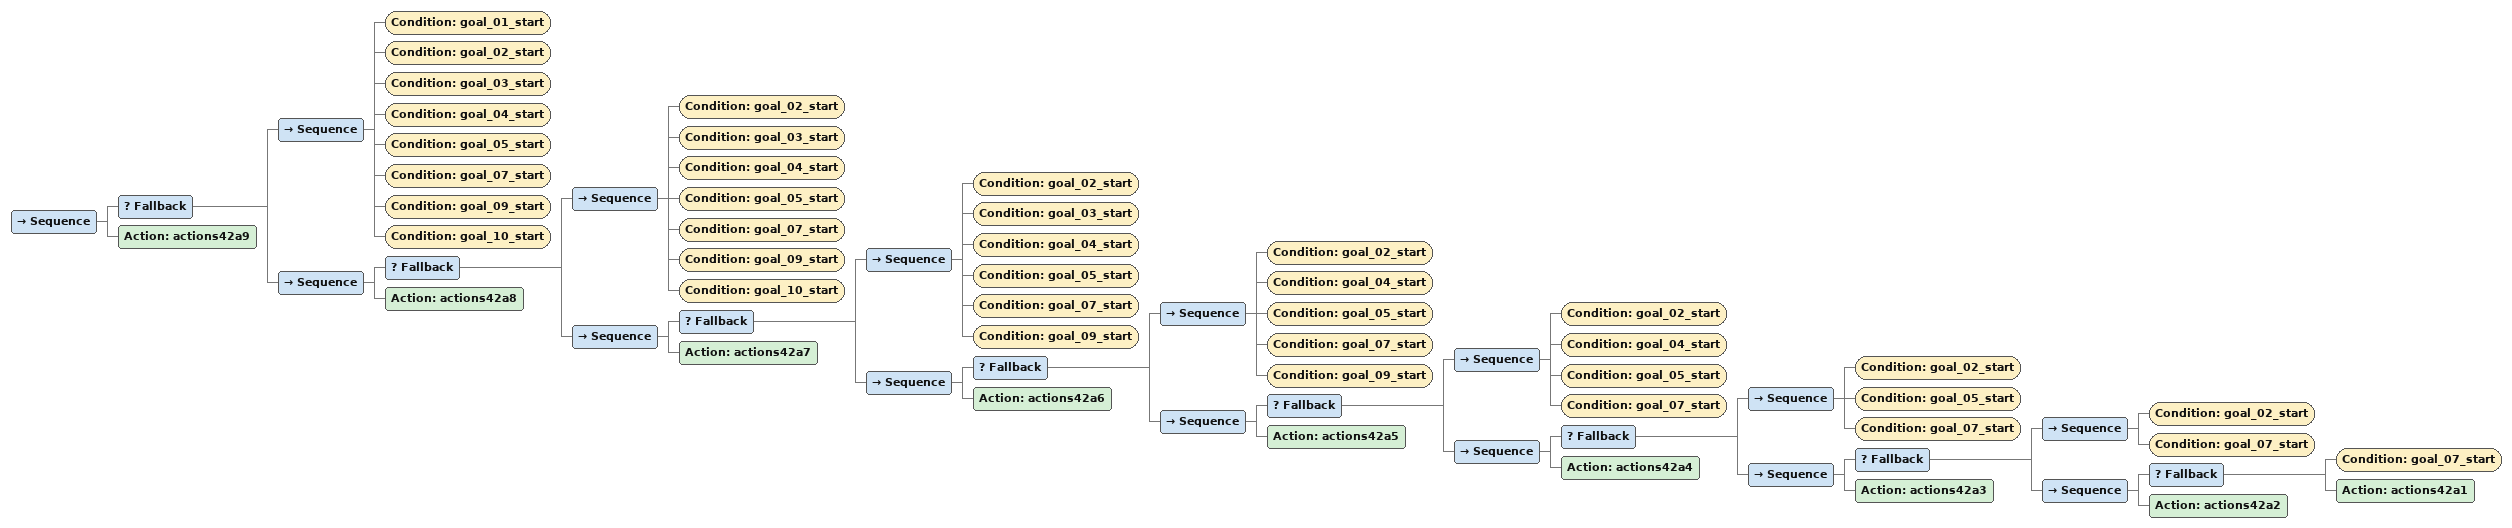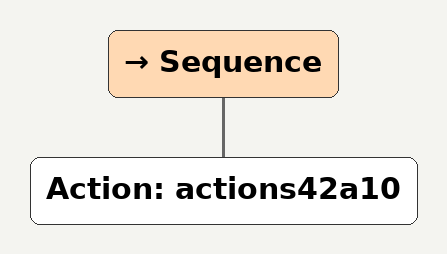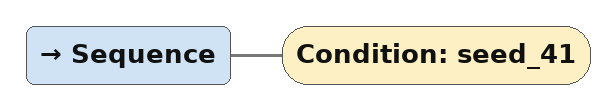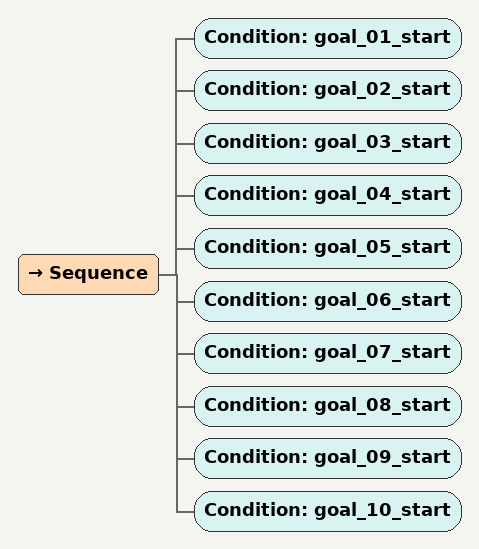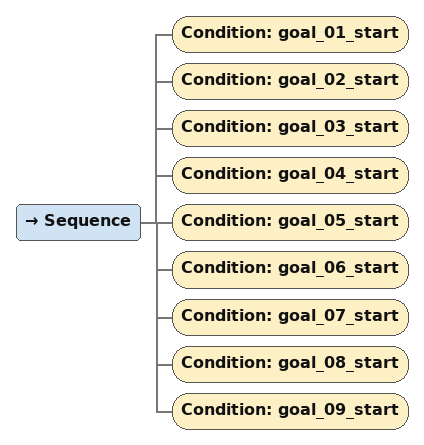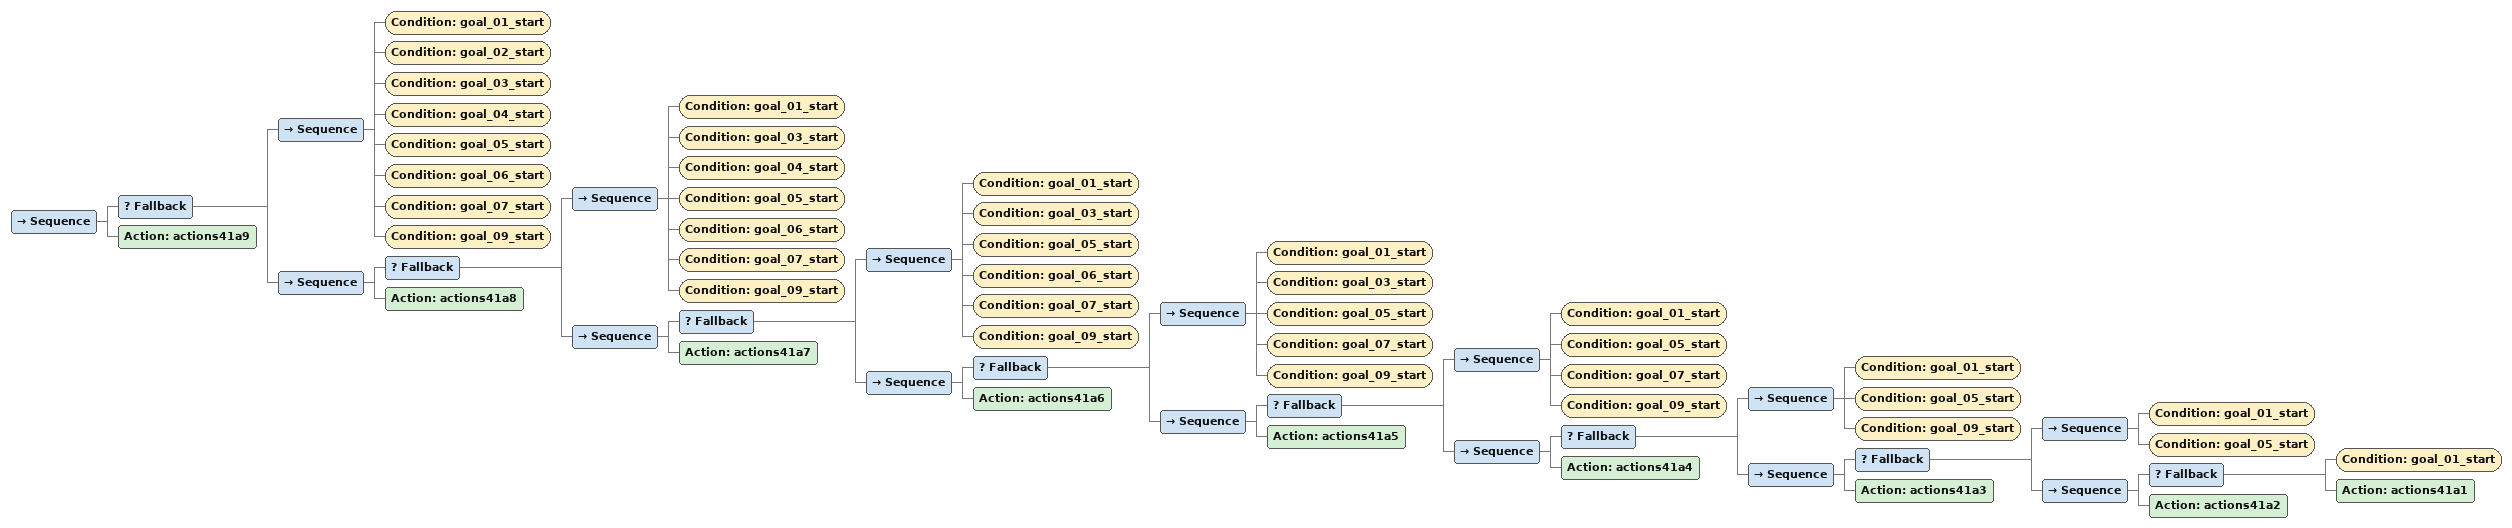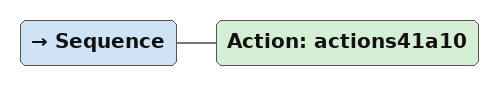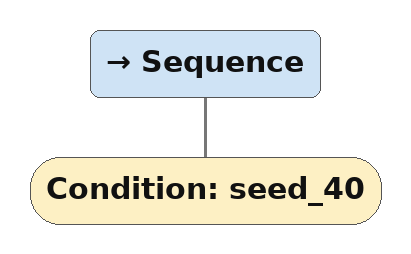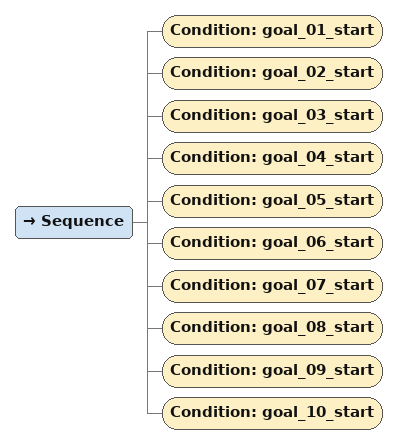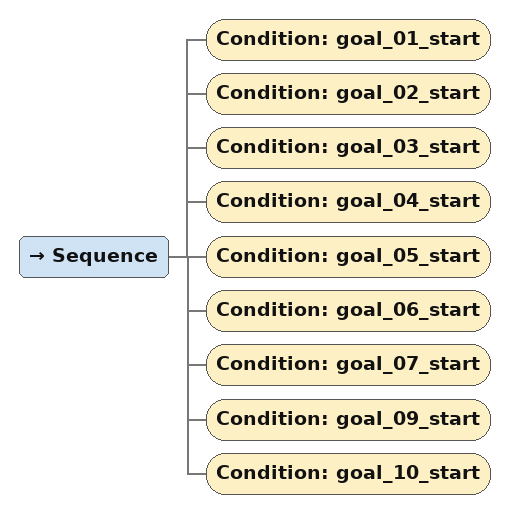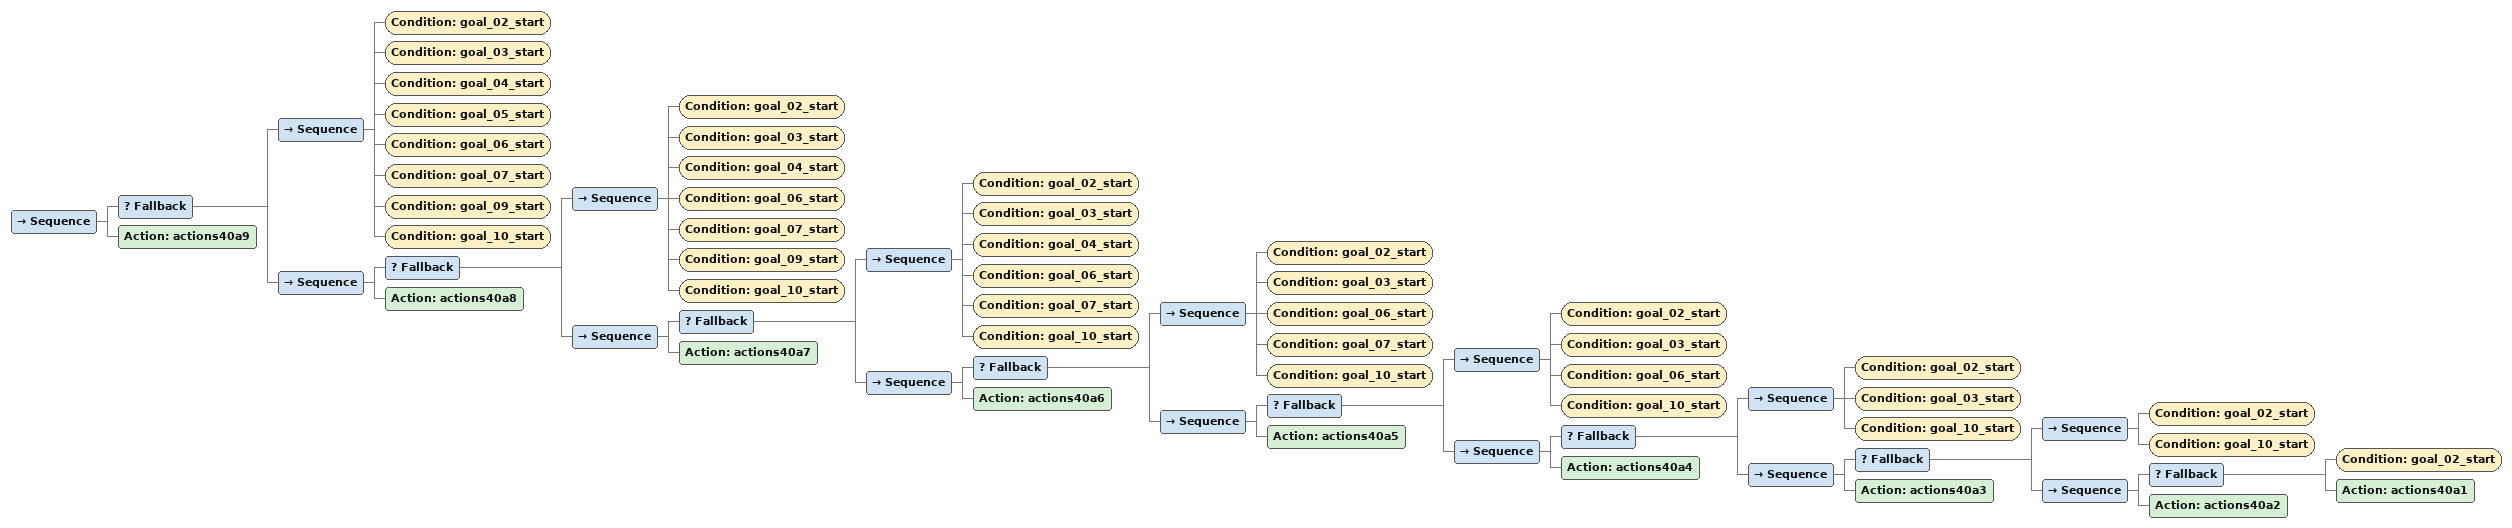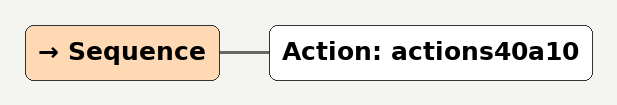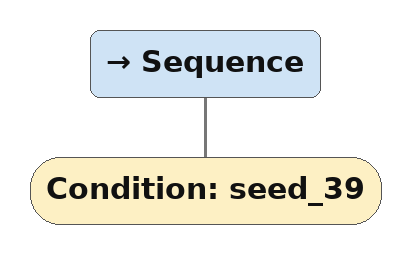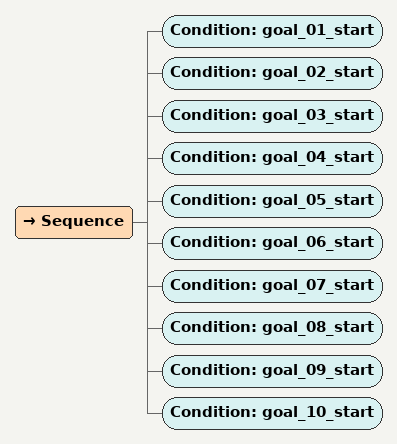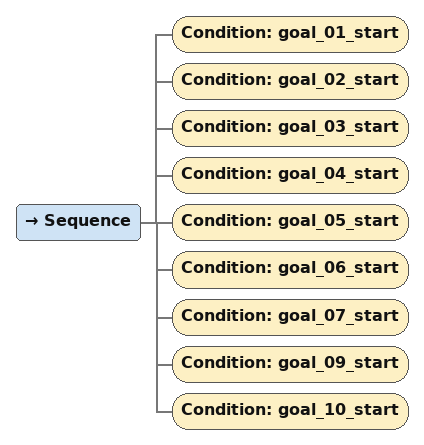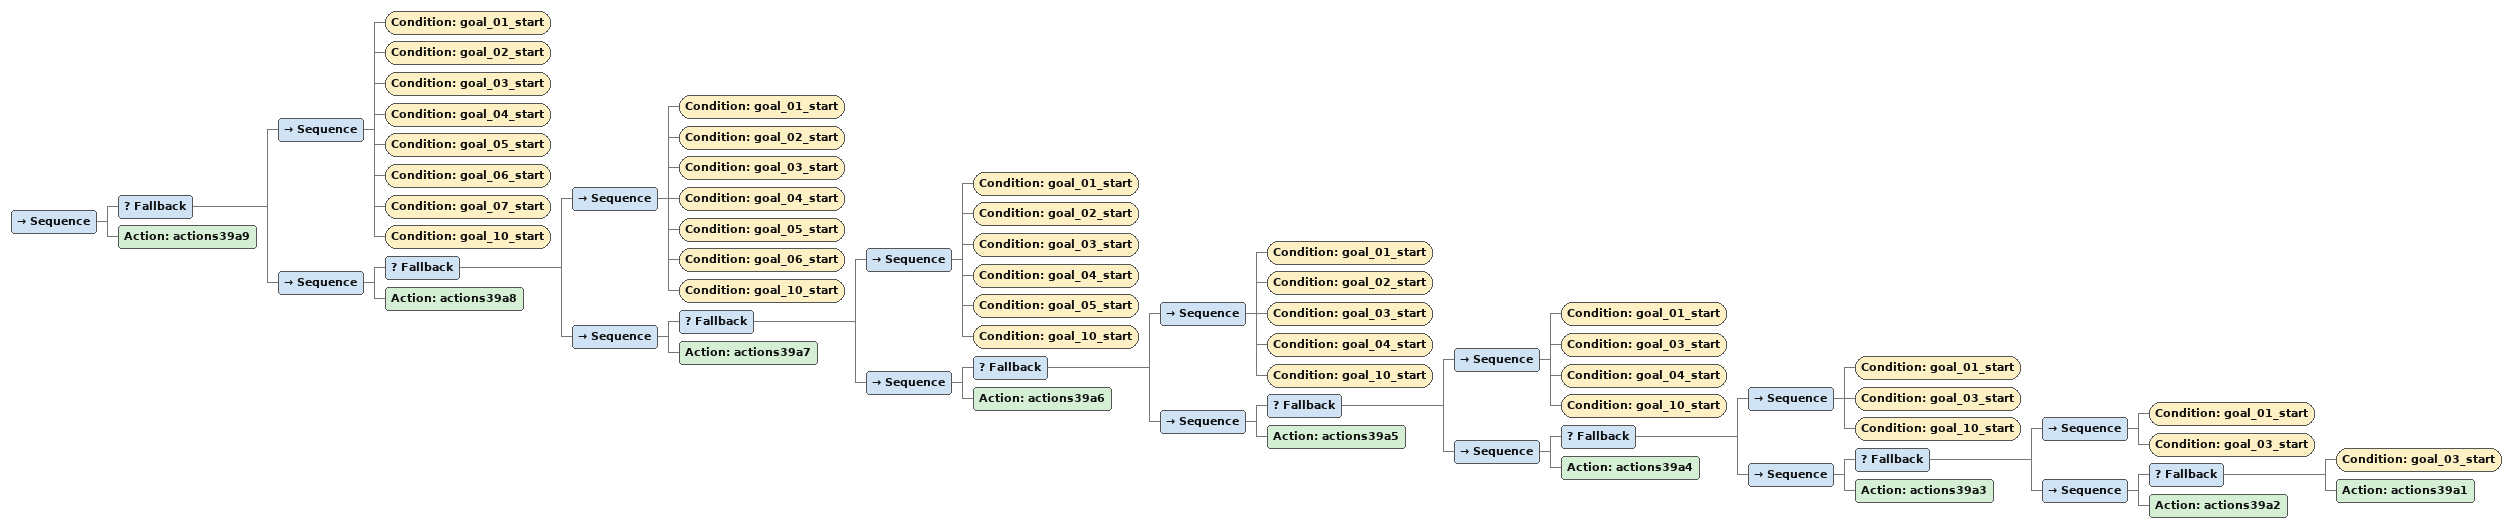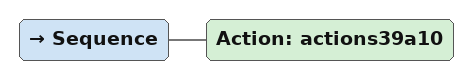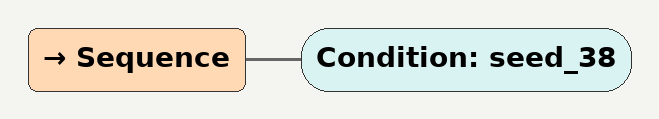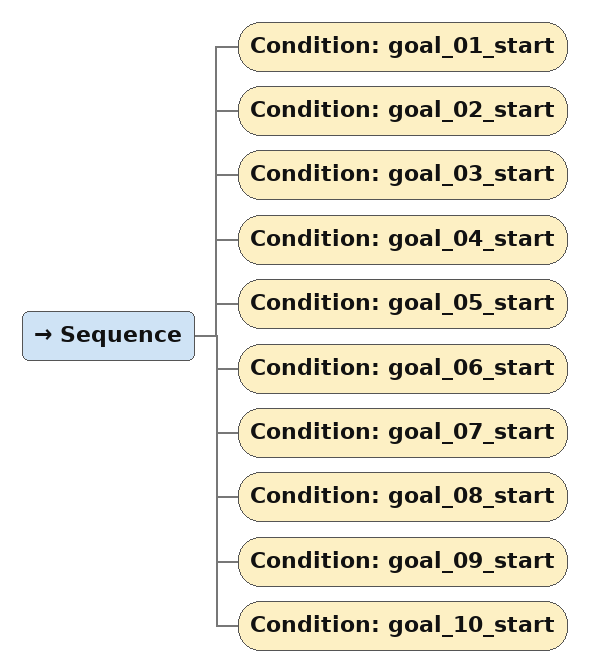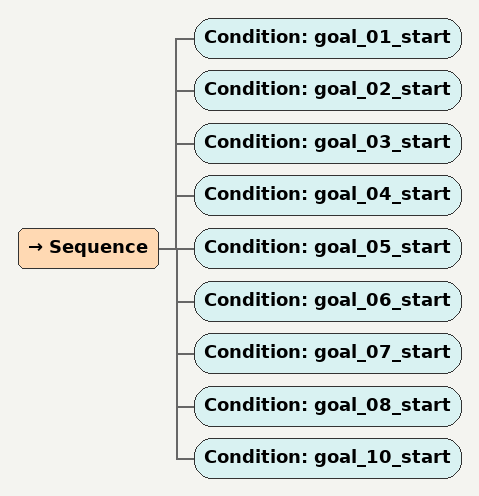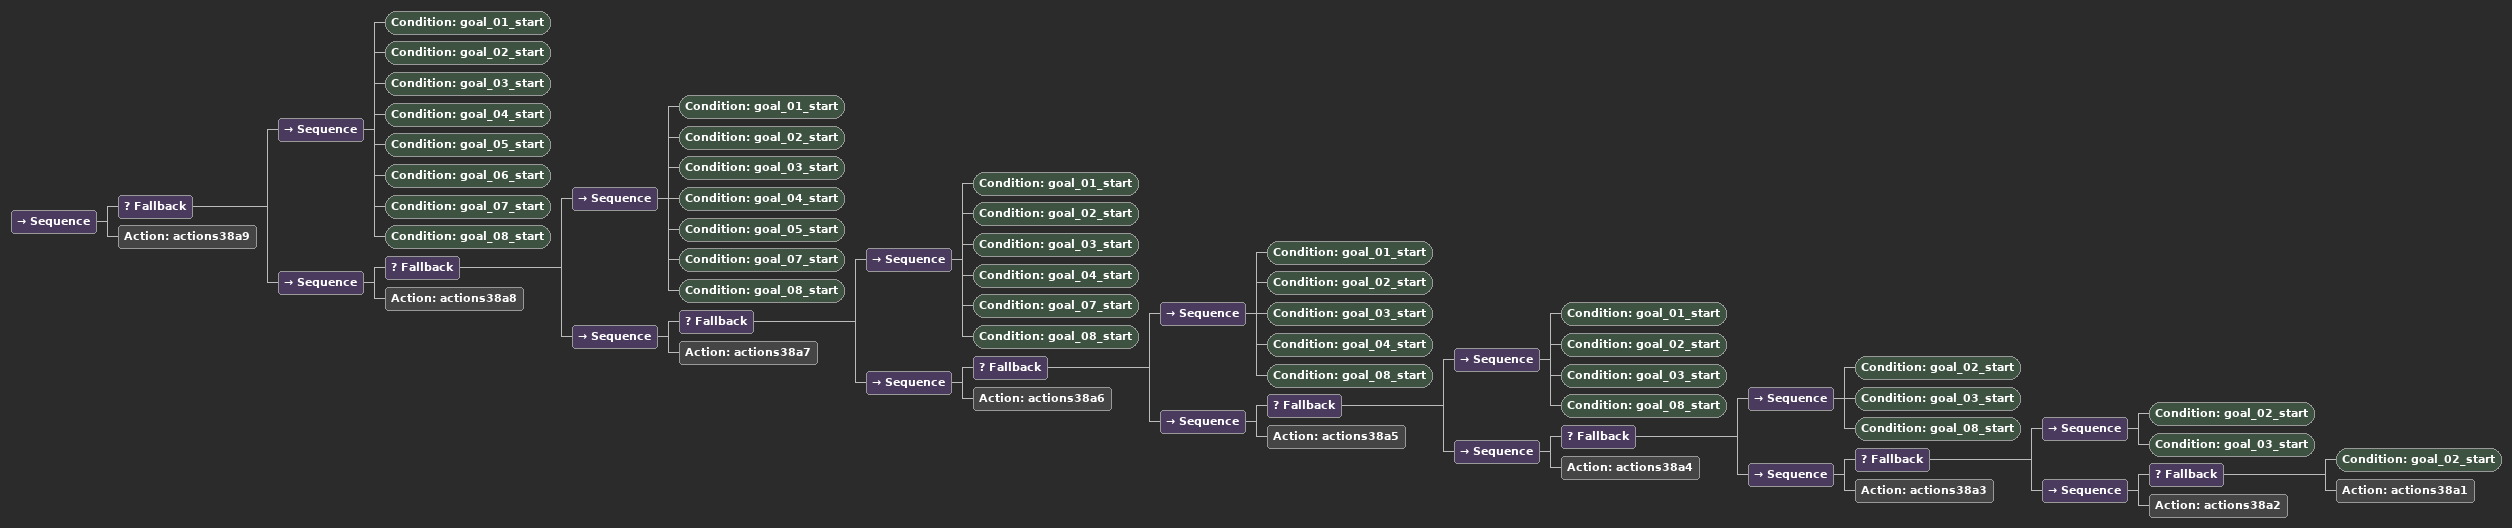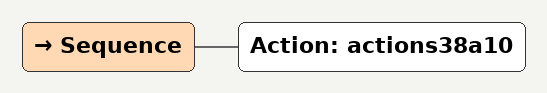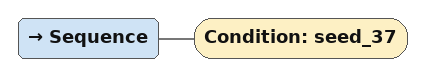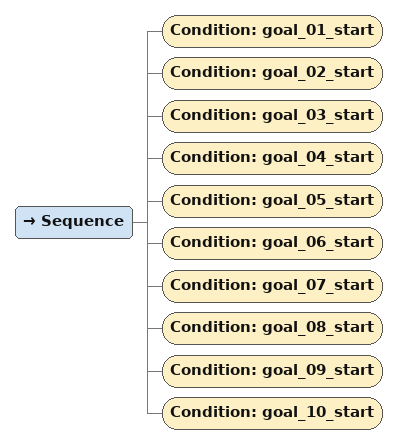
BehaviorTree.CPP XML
<Sequence><Fallback><Sequence><Condition ID="goal_01_start"/><Condition ID="goal_02_start"/><Condition ID="goal_03_start"/><Condition ID="goal_04_start"/><Condition ID="goal_05_start"/><Condition ID="goal_07_start"/><Condition ID="goal_09_start"/><Condition ID="goal_10_start"/></Sequence><Sequence><Fallback><Sequence><Condition ID="goal_02_start"/><Condition ID="goal_03_start"/><Condition ID="goal_04_start"/><Condition ID="goal_05_start"/><Condition ID="goal_07_start"/><Condition ID="goal_09_start"/><Condition ID="goal_10_start"/></Sequence><Sequence><Fallback><Sequence><Condition ID="goal_02_start"/><Condition ID="goal_03_start"/><Condition ID="goal_04_start"/><Condition ID="goal_05_start"/><Condition ID="goal_07_start"/><Condition ID="goal_09_start"/></Sequence><Sequence><Fallback><Sequence><Condition ID="goal_02_start"/><Condition ID="goal_04_start"/><Condition ID="goal_05_start"/><Condition ID="goal_07_start"/><Condition ID="goal_09_start"/></Sequence><Sequence><Fallback><Sequence><Condition ID="goal_02_start"/><Condition ID="goal_04_start"/><Condition ID="goal_05_start"/><Condition ID="goal_07_start"/></Sequence><Sequence><Fallback><Sequence><Condition ID="goal_02_start"/><Condition ID="goal_05_start"/><Condition ID="goal_07_start"/></Sequence><Sequence><Fallback><Sequence><Condition ID="goal_02_start"/><Condition ID="goal_07_start"/></Sequence><Sequence><Fallback><Condition ID="goal_07_start"/><Action ID="actions42a1"/></Fallback><Action ID="actions42a2"/></Sequence></Fallback><Action ID="actions42a3"/></Sequence></Fallback><Action ID="actions42a4"/></Sequence></Fallback><Action ID="actions42a5"/></Sequence></Fallback><Action ID="actions42a6"/></Sequence></Fallback><Action ID="actions42a7"/></Sequence></Fallback><Action ID="actions42a8"/></Sequence></Fallback><Action ID="actions42a9"/></Sequence>

<Sequence><Action ID="actions42a10"/></Sequence>

<Sequence><Condition ID="seed_41"/></Sequence>

<Sequence><Condition ID="goal_01_start"/><Condition ID="goal_02_start"/><Condition ID="goal_03_start"/><Condition ID="goal_04_start"/><Condition ID="goal_05_start"/><Condition ID="goal_06_start"/><Condition ID="goal_07_start"/><Condition ID="goal_08_start"/><Condition ID="goal_09_start"/><Condition ID="goal_10_start"/></Sequence>

<Sequence><Condition ID="goal_01_start"/><Condition ID="goal_02_start"/><Condition ID="goal_03_start"/><Condition ID="goal_04_start"/><Condition ID="goal_05_start"/><Condition ID="goal_06_start"/><Condition ID="goal_07_start"/><Condition ID="goal_08_start"/><Condition ID="goal_09_start"/></Sequence>

<Sequence><Fallback><Sequence><Condition ID="goal_01_start"/><Condition ID="goal_02_start"/><Condition ID="goal_03_start"/><Condition ID="goal_04_start"/><Condition ID="goal_05_start"/><Condition ID="goal_06_start"/><Condition ID="goal_07_start"/><Condition ID="goal_09_start"/></Sequence><Sequence><Fallback><Sequence><Condition ID="goal_01_start"/><Condition ID="goal_03_start"/><Condition ID="goal_04_start"/><Condition ID="goal_05_start"/><Condition ID="goal_06_start"/><Condition ID="goal_07_start"/><Condition ID="goal_09_start"/></Sequence><Sequence><Fallback><Sequence><Condition ID="goal_01_start"/><Condition ID="goal_03_start"/><Condition ID="goal_05_start"/><Condition ID="goal_06_start"/><Condition ID="goal_07_start"/><Condition ID="goal_09_start"/></Sequence><Sequence><Fallback><Sequence><Condition ID="goal_01_start"/><Condition ID="goal_03_start"/><Condition ID="goal_05_start"/><Condition ID="goal_07_start"/><Condition ID="goal_09_start"/></Sequence><Sequence><Fallback><Sequence><Condition ID="goal_01_start"/><Condition ID="goal_05_start"/><Condition ID="goal_07_start"/><Condition ID="goal_09_start"/></Sequence><Sequence><Fallback><Sequence><Condition ID="goal_01_start"/><Condition ID="goal_05_start"/><Condition ID="goal_09_start"/></Sequence><Sequence><Fallback><Sequence><Condition ID="goal_01_start"/><Condition ID="goal_05_start"/></Sequence><Sequence><Fallback><Condition ID="goal_01_start"/><Action ID="actions41a1"/></Fallback><Action ID="actions41a2"/></Sequence></Fallback><Action ID="actions41a3"/></Sequence></Fallback><Action ID="actions41a4"/></Sequence></Fallback><Action ID="actions41a5"/></Sequence></Fallback><Action ID="actions41a6"/></Sequence></Fallback><Action ID="actions41a7"/></Sequence></Fallback><Action ID="actions41a8"/></Sequence></Fallback><Action ID="actions41a9"/></Sequence>

<Sequence><Action ID="actions41a10"/></Sequence>

<Sequence><Condition ID="seed_40"/></Sequence>

<Sequence><Condition ID="goal_01_start"/><Condition ID="goal_02_start"/><Condition ID="goal_03_start"/><Condition ID="goal_04_start"/><Condition ID="goal_05_start"/><Condition ID="goal_06_start"/><Condition ID="goal_07_start"/><Condition ID="goal_08_start"/><Condition ID="goal_09_start"/><Condition ID="goal_10_start"/></Sequence>

<Sequence><Condition ID="goal_01_start"/><Condition ID="goal_02_start"/><Condition ID="goal_03_start"/><Condition ID="goal_04_start"/><Condition ID="goal_05_start"/><Condition ID="goal_06_start"/><Condition ID="goal_07_start"/><Condition ID="goal_09_start"/><Condition ID="goal_10_start"/></Sequence>

<Sequence><Fallback><Sequence><Condition ID="goal_02_start"/><Condition ID="goal_03_start"/><Condition ID="goal_04_start"/><Condition ID="goal_05_start"/><Condition ID="goal_06_start"/><Condition ID="goal_07_start"/><Condition ID="goal_09_start"/><Condition ID="goal_10_start"/></Sequence><Sequence><Fallback><Sequence><Condition ID="goal_02_start"/><Condition ID="goal_03_start"/><Condition ID="goal_04_start"/><Condition ID="goal_06_start"/><Condition ID="goal_07_start"/><Condition ID="goal_09_start"/><Condition ID="goal_10_start"/></Sequence><Sequence><Fallback><Sequence><Condition ID="goal_02_start"/><Condition ID="goal_03_start"/><Condition ID="goal_04_start"/><Condition ID="goal_06_start"/><Condition ID="goal_07_start"/><Condition ID="goal_10_start"/></Sequence><Sequence><Fallback><Sequence><Condition ID="goal_02_start"/><Condition ID="goal_03_start"/><Condition ID="goal_06_start"/><Condition ID="goal_07_start"/><Condition ID="goal_10_start"/></Sequence><Sequence><Fallback><Sequence><Condition ID="goal_02_start"/><Condition ID="goal_03_start"/><Condition ID="goal_06_start"/><Condition ID="goal_10_start"/></Sequence><Sequence><Fallback><Sequence><Condition ID="goal_02_start"/><Condition ID="goal_03_start"/><Condition ID="goal_10_start"/></Sequence><Sequence><Fallback><Sequence><Condition ID="goal_02_start"/><Condition ID="goal_10_start"/></Sequence><Sequence><Fallback><Condition ID="goal_02_start"/><Action ID="actions40a1"/></Fallback><Action ID="actions40a2"/></Sequence></Fallback><Action ID="actions40a3"/></Sequence></Fallback><Action ID="actions40a4"/></Sequence></Fallback><Action ID="actions40a5"/></Sequence></Fallback><Action ID="actions40a6"/></Sequence></Fallback><Action ID="actions40a7"/></Sequence></Fallback><Action ID="actions40a8"/></Sequence></Fallback><Action ID="actions40a9"/></Sequence>

<Sequence><Action ID="actions40a10"/></Sequence>

<Sequence><Condition ID="seed_39"/></Sequence>

<Sequence><Condition ID="goal_01_start"/><Condition ID="goal_02_start"/><Condition ID="goal_03_start"/><Condition ID="goal_04_start"/><Condition ID="goal_05_start"/><Condition ID="goal_06_start"/><Condition ID="goal_07_start"/><Condition ID="goal_08_start"/><Condition ID="goal_09_start"/><Condition ID="goal_10_start"/></Sequence>

<Sequence><Condition ID="goal_01_start"/><Condition ID="goal_02_start"/><Condition ID="goal_03_start"/><Condition ID="goal_04_start"/><Condition ID="goal_05_start"/><Condition ID="goal_06_start"/><Condition ID="goal_07_start"/><Condition ID="goal_09_start"/><Condition ID="goal_10_start"/></Sequence>

<Sequence><Fallback><Sequence><Condition ID="goal_01_start"/><Condition ID="goal_02_start"/><Condition ID="goal_03_start"/><Condition ID="goal_04_start"/><Condition ID="goal_05_start"/><Condition ID="goal_06_start"/><Condition ID="goal_07_start"/><Condition ID="goal_10_start"/></Sequence><Sequence><Fallback><Sequence><Condition ID="goal_01_start"/><Condition ID="goal_02_start"/><Condition ID="goal_03_start"/><Condition ID="goal_04_start"/><Condition ID="goal_05_start"/><Condition ID="goal_06_start"/><Condition ID="goal_10_start"/></Sequence><Sequence><Fallback><Sequence><Condition ID="goal_01_start"/><Condition ID="goal_02_start"/><Condition ID="goal_03_start"/><Condition ID="goal_04_start"/><Condition ID="goal_05_start"/><Condition ID="goal_10_start"/></Sequence><Sequence><Fallback><Sequence><Condition ID="goal_01_start"/><Condition ID="goal_02_start"/><Condition ID="goal_03_start"/><Condition ID="goal_04_start"/><Condition ID="goal_10_start"/></Sequence><Sequence><Fallback><Sequence><Condition ID="goal_01_start"/><Condition ID="goal_03_start"/><Condition ID="goal_04_start"/><Condition ID="goal_10_start"/></Sequence><Sequence><Fallback><Sequence><Condition ID="goal_01_start"/><Condition ID="goal_03_start"/><Condition ID="goal_10_start"/></Sequence><Sequence><Fallback><Sequence><Condition ID="goal_01_start"/><Condition ID="goal_03_start"/></Sequence><Sequence><Fallback><Condition ID="goal_03_start"/><Action ID="actions39a1"/></Fallback><Action ID="actions39a2"/></Sequence></Fallback><Action ID="actions39a3"/></Sequence></Fallback><Action ID="actions39a4"/></Sequence></Fallback><Action ID="actions39a5"/></Sequence></Fallback><Action ID="actions39a6"/></Sequence></Fallback><Action ID="actions39a7"/></Sequence></Fallback><Action ID="actions39a8"/></Sequence></Fallback><Action ID="actions39a9"/></Sequence>

<Sequence><Action ID="actions39a10"/></Sequence>

<Sequence><Condition ID="seed_38"/></Sequence>

<Sequence><Condition ID="goal_01_start"/><Condition ID="goal_02_start"/><Condition ID="goal_03_start"/><Condition ID="goal_04_start"/><Condition ID="goal_05_start"/><Condition ID="goal_06_start"/><Condition ID="goal_07_start"/><Condition ID="goal_08_start"/><Condition ID="goal_09_start"/><Condition ID="goal_10_start"/></Sequence>

<Sequence><Condition ID="goal_01_start"/><Condition ID="goal_02_start"/><Condition ID="goal_03_start"/><Condition ID="goal_04_start"/><Condition ID="goal_05_start"/><Condition ID="goal_06_start"/><Condition ID="goal_07_start"/><Condition ID="goal_08_start"/><Condition ID="goal_10_start"/></Sequence>

<Sequence><Fallback><Sequence><Condition ID="goal_01_start"/><Condition ID="goal_02_start"/><Condition ID="goal_03_start"/><Condition ID="goal_04_start"/><Condition ID="goal_05_start"/><Condition ID="goal_06_start"/><Condition ID="goal_07_start"/><Condition ID="goal_08_start"/></Sequence><Sequence><Fallback><Sequence><Condition ID="goal_01_start"/><Condition ID="goal_02_start"/><Condition ID="goal_03_start"/><Condition ID="goal_04_start"/><Condition ID="goal_05_start"/><Condition ID="goal_07_start"/><Condition ID="goal_08_start"/></Sequence><Sequence><Fallback><Sequence><Condition ID="goal_01_start"/><Condition ID="goal_02_start"/><Condition ID="goal_03_start"/><Condition ID="goal_04_start"/><Condition ID="goal_07_start"/><Condition ID="goal_08_start"/></Sequence><Sequence><Fallback><Sequence><Condition ID="goal_01_start"/><Condition ID="goal_02_start"/><Condition ID="goal_03_start"/><Condition ID="goal_04_start"/><Condition ID="goal_08_start"/></Sequence><Sequence><Fallback><Sequence><Condition ID="goal_01_start"/><Condition ID="goal_02_start"/><Condition ID="goal_03_start"/><Condition ID="goal_08_start"/></Sequence><Sequence><Fallback><Sequence><Condition ID="goal_02_start"/><Condition ID="goal_03_start"/><Condition ID="goal_08_start"/></Sequence><Sequence><Fallback><Sequence><Condition ID="goal_02_start"/><Condition ID="goal_03_start"/></Sequence><Sequence><Fallback><Condition ID="goal_02_start"/><Action ID="actions38a1"/></Fallback><Action ID="actions38a2"/></Sequence></Fallback><Action ID="actions38a3"/></Sequence></Fallback><Action ID="actions38a4"/></Sequence></Fallback><Action ID="actions38a5"/></Sequence></Fallback><Action ID="actions38a6"/></Sequence></Fallback><Action ID="actions38a7"/></Sequence></Fallback><Action ID="actions38a8"/></Sequence></Fallback><Action ID="actions38a9"/></Sequence>

<Sequence><Action ID="actions38a10"/></Sequence>

<Sequence><Condition ID="seed_37"/></Sequence>

<Sequence><Condition ID="goal_01_start"/><Condition ID="goal_02_start"/><Condition ID="goal_03_start"/><Condition ID="goal_04_start"/><Condition ID="goal_05_start"/><Condition ID="goal_06_start"/><Condition ID="goal_07_start"/><Condition ID="goal_08_start"/><Condition ID="goal_09_start"/><Condition ID="goal_10_start"/></Sequence>
